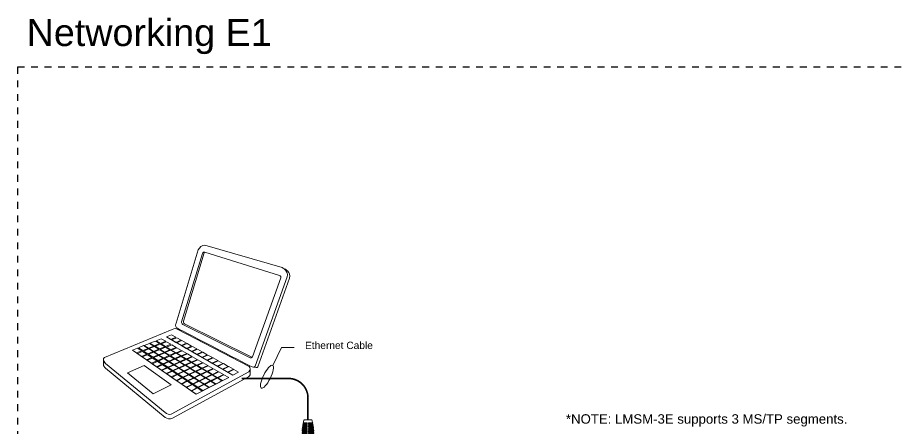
# Model space of a CAD drawing. Header units: inches. Extents: x -60 to 2005, y -577 to 104.
# Drawn here: x 687.03 to 719.72, y 34.88 to 50.1 of the extents above; entities that cross this region are included whole.
import ezdxf

# ---------------------------------------------------------------- set-up
doc = ezdxf.new("R2010")
doc.units = ezdxf.units.IN
doc.header["$MEASUREMENT"] = 0
doc.linetypes.add('Demo', pattern=[0.5, 0.25, -0.25])
doc.linetypes.add('HIDDEN2', pattern=[0.1875, 0.125, -0.0625])
doc.layers.get('0').update_dxf_attribs({"lineweight": 5})
doc.layers.add('PS Borders', color=40, linetype='Demo', lineweight=5, plot=False)
doc.layers.add('WS_DETAIL', color=7, linetype='Continuous', lineweight=5)
doc.styles.add('ARIAL', font='arial.ttf')

# ---------------------------------------------------------------- blocks, each defined once
blk = doc.blocks.new('A$C756910A1')
at = {"layer": 'WS_DETAIL'}
for p, q in [((0.15, 6.6), (0.15, 10.17)), ((0.15, 10.17), (0.73, 10.17)), ((0.73, 9.92), (0.15, 9.92)), ((0.73, 10.43), (0.73, 8.56)), ((0.73, 10.43), (2.51, 10.43)), ((2.51, 10.43), (2.51, 8.56)), ((3.08, 10.17), (2.51, 10.17)), ((3.08, 9.92), (2.51, 9.92)), ((3.08, 6.6), (3.08, 10.17)), ((2.51, 9.66), (0.73, 9.66)), ((2.51, 9.06), (0.73, 9.06)), ((0.73, 8.74), (1.17, 8.74)), ((0.73, 8.56), (1.17, 8.56)), ((1.17, 6.17), (1.17, 9.06)), ((1.17, 8.85), (2.06, 8.85)), ((2.06, 6.17), (2.06, 9.06)), ((2.06, 8.74), (2.51, 8.74)), ((2.51, 8.56), (2.06, 8.56)), ((0, 6.56), (0, 3.73)), ((0.81, 6.7), (0.81, 5.55)), ((0.81, 5.55), (2.42, 5.55)), ((1.17, 6.17), (2.06, 6.17)), ((2.42, 6.7), (2.42, 5.55)), ((3.23, 6.56), (3.23, 3.73)), ((0, 3.73), (1.43, 3.73)), ((0, 3.51), (1.43, 3.51)), ((0.01, 3.29), (1.43, 3.29)), ((0.02, 3.06), (1.43, 3.06)), ((0.03, 2.84), (1.43, 2.84)), ((0.05, 2.62), (1.43, 2.62)), ((0.89, 3.73), (0.89, 3.51)), ((0.89, 3.29), (0.89, 3.06)), ((0.89, 2.84), (0.89, 2.62)), ((1.43, 3.51), (1.43, 3.73)), ((1.43, 3.06), (1.43, 3.29)), ((1.43, 2.62), (1.43, 2.84)), ((1.8, 3.73), (3.23, 3.73)), ((1.8, 3.51), (1.8, 3.73)), ((1.8, 3.51), (3.23, 3.51)), ((1.8, 3.29), (3.23, 3.29)), ((1.8, 3.06), (1.8, 3.29)), ((1.8, 3.06), (3.22, 3.06)), ((1.8, 2.84), (3.2, 2.84)), ((1.8, 2.62), (1.8, 2.84)), ((1.8, 2.62), (3.19, 2.62)), ((2.34, 3.73), (2.34, 3.51)), ((2.34, 3.29), (2.34, 3.06)), ((2.34, 2.84), (2.34, 2.62)), ((0.07, 2.4), (1.43, 2.4)), ((0.09, 2.18), (1.43, 2.18)), ((0.12, 1.96), (1.43, 1.96)), ((0.15, 1.74), (1.43, 1.74)), ((0.18, 1.52), (1.43, 1.52)), ((0.22, 1.3), (1.43, 1.3)), ((0.26, 1.08), (1.43, 1.08)), ((0.31, 0.86), (1.43, 0.86)), ((0.89, 2.4), (0.89, 2.18)), ((0.89, 1.96), (0.89, 1.74)), ((0.89, 1.52), (0.89, 1.3)), ((0.89, 1.08), (0.89, 0.86)), ((1.43, 2.18), (1.43, 2.4)), ((1.43, 1.74), (1.43, 1.96)), ((1.43, 1.3), (1.43, 1.52)), ((1.43, 0.86), (1.43, 1.08)), ((1.8, 2.4), (3.17, 2.4)), ((1.8, 2.18), (1.8, 2.4)), ((1.8, 2.18), (3.14, 2.18)), ((1.8, 1.96), (3.12, 1.96)), ((1.8, 1.74), (1.8, 1.96)), ((1.8, 1.74), (3.09, 1.74)), ((1.8, 1.52), (3.05, 1.52)), ((1.8, 1.3), (1.8, 1.52)), ((1.8, 1.3), (3.01, 1.3)), ((1.8, 1.08), (2.97, 1.08)), ((1.8, 0.86), (1.8, 1.08)), ((1.8, 0.86), (2.92, 0.86)), ((2.34, 2.4), (2.34, 2.18)), ((2.34, 1.96), (2.34, 1.74)), ((2.34, 1.52), (2.34, 1.3)), ((2.34, 1.08), (2.34, 0.86)), ((2.69, 0), (0.52, 0))]:
    blk.add_line(p, q, dxfattribs=at)
for centre, radius, start, end in [((1.62, -0.58), 7.33, 93.502, 102.7411), ((1.62, -0.58), 7.33, 77.2589, 86.498), ((13.49, 3.73), 13.49, 180.937, 181.8742), ((13.49, 3.73), 13.49, 182.8119, 183.7504), ((13.49, 3.73), 13.49, 184.6899, 185.6307), ((-10.25, 3.73), 13.49, 354.3693, 355.3101), ((-10.25, 3.73), 13.49, 356.2496, 357.1881), ((-10.25, 3.73), 13.49, 358.1258, 359.063), ((13.49, 3.73), 13.49, 186.573, 187.5171), ((13.49, 3.73), 13.49, 188.4632, 189.4117), ((13.49, 3.73), 13.49, 190.3627, 191.3167), ((13.49, 3.73), 13.49, 192.2739, 196.0379), ((-10.25, 3.73), 13.49, 343.9621, 347.7261), ((-10.25, 3.73), 13.49, 348.6833, 349.6373), ((-10.25, 3.73), 13.49, 350.5883, 351.5368), ((-10.25, 3.73), 13.49, 352.4829, 353.427)]:
    blk.add_arc(centre, radius, start, end, dxfattribs=at)
blk = doc.blocks.new('Laptop_TW')
for p, q in [((-6.57, 7.1), (13.1, -4.27)), ((-16.63, 3.18), (2.25, -9.87)), ((-12.27, 0.15), (-3.67, -5.8)), ((-1.92, -4.98), (-10.62, 0.85)), ((-18.06, -3.57), (-13.11, -1.34)), ((-18.06, -3.57), (-13.11, -1.34)), ((-13.11, -1.34), (-5.14, -7.07)), ((-13.11, -1.34), (-5.14, -7.07)), ((-10.49, -9.76), (-18.06, -3.57)), ((-3.67, -5.8), (-1.92, -4.98)), ((2.25, -9.87), (11.92, -4.94)), ((13.1, -4.27), (14.86, -3.37)), ((-5.14, -7.07), (-10.49, -9.76))]:
    blk.add_line(p, q)
for points in [[(-11.45, 5.27), (-9.9, 5.88), (-8.58, 5.11), (-10.15, 4.48)], [(-9.61, 5.93), (-8.06, 6.54), (-6.74, 5.79), (-8.32, 5.15)], [(-5.19, 4.9), (-6.78, 4.24), (-8.08, 5.01), (-6.51, 5.65)], [(-6.57, 7.1), (-5.02, 7.71), (-3.71, 6.97), (-5.28, 6.33)], [(-2.16, 6.11), (-3.75, 5.45), (-5.05, 6.22), (-3.48, 6.86)], [(-0.61, 5.24), (-2.22, 4.56), (-3.52, 5.34), (-1.94, 6)], [(-16.63, 3.18), (-15.08, 3.79), (-13.84, 2.96), (-15.41, 2.33)], [(-12.35, 1.97), (-13.94, 1.31), (-15.17, 2.17), (-13.6, 2.81)], [(-14.86, 3.9), (-13.31, 4.51), (-11.99, 3.7), (-13.57, 3.07)], [(-10.49, 2.73), (-12.08, 2.08), (-13.38, 2.91), (-11.81, 3.55)], [(-13.15, 4.57), (-11.6, 5.18), (-10.3, 4.39), (-11.87, 3.75)], [(-8.77, 3.45), (-10.36, 2.79), (-11.65, 3.61), (-10.09, 4.25)], [(-7.25, 2.5), (-8.86, 1.82), (-10.16, 2.65), (-8.57, 3.31)], [(-7.03, 4.19), (-8.62, 3.54), (-9.93, 4.34), (-8.37, 4.97)], [(-5.49, 3.27), (-7.1, 2.59), (-8.41, 3.4), (-6.83, 4.06)], [(-3.95, 2.36), (-5.57, 1.65), (-6.89, 2.46), (-5.29, 3.14)], [(-3.63, 4), (-5.24, 3.32), (-6.55, 4.1), (-4.96, 4.76)], [(-2.08, 3.11), (-3.7, 2.4), (-5.02, 3.19), (-3.42, 3.87)], [(-0.52, 2.21), (-2.16, 1.49), (-3.49, 2.27), (-1.87, 2.98)], [(0.94, 4.38), (-0.69, 3.68), (-2, 4.46), (-0.4, 5.15)], [(2.48, 3.52), (0.85, 2.8), (-0.48, 3.58), (1.14, 4.29)], [(4.03, 2.66), (2.38, 1.91), (1.04, 2.7), (2.68, 3.43)], [(-10.87, 0.98), (-12.47, 0.3), (-13.7, 1.16), (-12.12, 1.82)], [(-9.38, -0.02), (-11, -0.72), (-12.24, 0.15), (-10.64, 0.83)], [(-8.99, 1.77), (-10.6, 1.09), (-11.9, 1.93), (-10.32, 2.59)], [(-7.49, 0.8), (-9.12, 0.1), (-10.42, 0.94), (-8.82, 1.62)], [(-5.99, -0.17), (-7.63, -0.89), (-8.94, -0.05), (-7.33, 0.66)], [(-5.73, 1.56), (-7.35, 0.86), (-8.66, 1.69), (-7.06, 2.37)], [(-4.21, 0.62), (-5.84, -0.11), (-7.16, 0.72), (-5.55, 1.43)], [(-2.68, -0.32), (-4.34, -1.07), (-5.67, -0.24), (-4.04, 0.5)], [(-2.41, 1.44), (-4.04, 0.71), (-5.37, 1.52), (-3.75, 2.23)], [(-0.87, 0.52), (-2.52, -0.23), (-3.85, 0.58), (-2.21, 1.32)], [(0.68, -0.4), (-0.99, -1.17), (-2.33, -0.36), (-0.68, 0.4)], [(1.03, 1.32), (-0.62, 0.57), (-1.96, 1.36), (-0.32, 2.09)], [(2.59, 0.42), (0.92, -0.35), (-0.42, 0.45), (1.23, 1.21)], [(4.14, -0.47), (2.46, -1.26), (1.11, -0.47), (2.77, 0.32)], [(5.58, 1.8), (3.91, 1.03), (2.57, 1.82), (4.22, 2.58)], [(7.13, 0.94), (5.44, 0.15), (4.09, 0.94), (5.76, 1.72)], [(8.67, 0.08), (6.97, -0.74), (5.61, 0.06), (7.3, 0.87)], [(10.22, -0.78), (8.5, -1.62), (7.14, -0.82), (8.84, 0.01)], [(-7.89, -1.01), (-9.53, -1.74), (-10.78, -0.86), (-9.16, -0.15)], [(-6.4, -2.01), (-8.05, -2.75), (-9.32, -1.87), (-7.69, -1.14)], [(-4.91, -3), (-6.58, -3.77), (-7.86, -2.88), (-6.21, -2.12)], [(-4.49, -1.14), (-6.15, -1.89), (-7.46, -1.03), (-5.83, -0.3)], [(-2.99, -2.11), (-4.66, -2.88), (-5.98, -2.02), (-4.34, -1.26)], [(-1.49, -3.07), (-3.18, -3.87), (-4.51, -3), (-2.84, -2.22)], [(-1.16, -1.26), (-2.83, -2.03), (-4.17, -1.2), (-2.52, -0.44)], [(0.36, -2.21), (-1.32, -3), (-2.68, -2.16), (-1.01, -1.38)], [(1.88, -3.15), (0.18, -3.96), (-1.18, -3.12), (0.5, -2.32)], [(2.22, -1.32), (0.53, -2.11), (-0.8, -1.29), (0.86, -0.51)], [(3.76, -2.24), (2.06, -3.06), (0.72, -2.23), (2.4, -1.43)], [(5.3, -3.16), (3.59, -4), (2.24, -3.17), (3.94, -2.34)], [(5.7, -1.37), (4, -2.18), (2.64, -1.38), (4.32, -0.57)], [(7.26, -2.26), (5.54, -3.1), (4.17, -2.29), (5.87, -1.46)], [(8.81, -3.15), (7.08, -4.02), (5.7, -3.2), (7.42, -2.35)], [(11.77, -1.65), (10.04, -2.51), (8.66, -1.7), (10.38, -0.84)], [(13.32, -2.51), (11.57, -3.39), (10.18, -2.58), (11.92, -1.7)], [(13.46, -2.56), (14.86, -3.37), (13.1, -4.27), (11.71, -3.46)], [(-3.43, -3.99), (-5.11, -4.79), (-6.39, -3.89), (-4.73, -3.11)], [(-1.94, -4.99), (-3.64, -5.8), (-4.93, -4.91), (-3.25, -4.1)], [(-0.45, -5.98), (-2.17, -6.82), (-3.47, -5.92), (-1.77, -5.08)], [(0.01, -4.04), (-1.69, -4.86), (-3.03, -3.99), (-1.34, -3.18)], [(1.51, -5.01), (-0.21, -5.85), (-1.55, -4.98), (0.15, -4.14)], [(3.01, -5.98), (1.27, -6.84), (-0.07, -5.96), (1.65, -5.11)], [(3.41, -4.09), (1.69, -4.93), (0.32, -4.09), (2.02, -3.25)], [(4.93, -5.03), (3.2, -5.89), (1.81, -5.05), (3.53, -4.19)], [(6.45, -5.97), (4.7, -6.86), (3.31, -6.01), (5.04, -5.13)], [(6.85, -4.08), (5.11, -4.94), (3.76, -4.11), (5.47, -3.25)], [(8.39, -5), (6.64, -5.88), (5.28, -5.05), (7.01, -4.17)], [(8.55, -5.08), (9.93, -5.92), (8.17, -6.82), (6.8, -5.99)], [(10.37, -4.05), (8.62, -4.93), (7.23, -4.12), (8.96, -3.24)], [(10.51, -4.13), (11.92, -4.94), (10.16, -5.85), (8.76, -5.03)], [(1.04, -6.97), (-0.7, -7.84), (-2.01, -6.93), (-0.29, -6.07)], [(2.52, -7.97), (0.78, -8.85), (-0.55, -7.94), (1.19, -7.06)], [(4.51, -6.95), (2.76, -7.83), (1.41, -6.95), (3.14, -6.07)], [(4.64, -7.03), (6.01, -7.91), (4.24, -8.82), (2.89, -7.93)], [(6.55, -6.07), (7.97, -6.92), (6.21, -7.82), (4.81, -6.97)], [(2.66, -8.04), (4.01, -8.96), (2.25, -9.87), (0.92, -8.95)]]:
    blk.add_lwpolyline(points, close=True)
for points in [[(2.86, 32.95), (3.23, 33.59), (4.06, 34.3), (4.89, 34.3)], [(4.89, 34.3), (4.89, 34.3), (27.82, 27.65), (27.82, 27.65)], [(-3.65, 11.12), (-3.65, 11.12), (2.86, 32.95), (2.86, 32.95)], [(-2.04, 11.58), (-2.04, 11.58), (4.12, 31.85), (4.12, 31.85)], [(-1.49, 11.8), (-1.49, 11.8), (4.67, 32.06), (4.67, 32.06)], [(4.12, 31.85), (4.22, 32.15), (4.54, 32.32), (4.84, 32.23)], [(4.84, 32.23), (4.84, 32.23), (27.03, 25.31), (27.03, 25.31)], [(27.82, 27.65), (27.82, 27.65), (29.73, 26.7), (29.25, 24.91)], [(27.38, 24.61), (27.38, 24.61), (18.97, 1.18), (18.97, 1.18)], [(29.25, 24.91), (29.25, 24.91), (19.79, -1.62), (19.79, -1.62)], [(27.03, 25.31), (27.33, 25.22), (27.49, 24.91), (27.38, 24.61)], [(-3.53, 9.8), (-4.12, 10.16), (-3.65, 11.12), (-3.65, 11.12)], [(-1.7, 10.78), (-1.99, 10.92), (-2.14, 11.28), (-2.04, 11.58)], [(18.27, 0.9), (18.27, 0.9), (-1.7, 10.78), (-1.7, 10.78)], [(-1.15, 11), (-1.43, 11.14), (-1.58, 11.5), (-1.49, 11.8)], [(18.82, 1.11), (18.82, 1.11), (-1.15, 11), (-1.15, 11)], [(-4.84, 9.33), (-4.84, 9.33), (-24.86, 1.01), (-24.86, 1.01)], [(-3.17, 9.33), (-3.67, 9.63), (-4.12, 9.68), (-4.84, 9.33)], [(18.02, -1.68), (18.02, -1.68), (-3.17, 9.33), (-3.17, 9.33)], [(-24.86, 1.01), (-25.46, 0.65), (-25.34, 0.05), (-24.62, -0.78)], [(-24.62, -0.78), (-24.98, -0.37), (-25.19, -0.01), (-25.23, 0.29)], [(-25.23, 0.29), (-25.23, 0.29), (-25.23, -1.14), (-25.23, -1.14)], [(18.97, 1.18), (18.87, 0.89), (18.55, 0.76), (18.27, 0.9)], [(-25.23, -1.14), (-25.19, -1.44), (-24.98, -1.8), (-24.62, -2.22)], [(-6.95, -15.35), (-6.95, -15.35), (-24.62, -0.78), (-24.62, -0.78)], [(-24.62, -0.78), (-24.62, -0.78), (-6.95, -15.35), (-6.95, -15.35)], [(-24.62, -2.22), (-24.62, -2.22), (-6.95, -16.78), (-6.95, -16.78)], [(17.88, -3.29), (18.49, -2.54), (18.35, -2.01), (18.02, -1.68)], [(18.29, -2.28), (18.35, -2.52), (18.35, -2.88), (17.88, -3.29)], [(18.3, -3.79), (18.3, -3.79), (18.29, -2.28), (18.29, -2.28)], [(17.88, -3.29), (17.88, -3.29), (-5.16, -15.83), (-5.16, -15.83)], [(-5.16, -15.83), (-5.16, -15.83), (17.88, -3.29), (17.88, -3.29)], [(-4.7, -17.03), (-4.7, -17.03), (17.79, -4.72), (17.79, -4.72)], [(17.79, -4.72), (18.26, -4.31), (18.36, -4.03), (18.3, -3.79)], [(-5.16, -15.83), (-5.76, -16.07), (-6.35, -15.71), (-6.95, -15.35)], [(-6.95, -15.35), (-6.35, -15.71), (-5.76, -16.07), (-5.16, -15.83)], [(-6.95, -16.78), (-6.35, -17.14), (-5.59, -17.39), (-4.7, -17.03)]]:
    blk.add_open_spline(points, degree=3)
for points, knots in [([(28.53, 27.3), (28.53, 27.3), (30.44, 26.34), (29.97, 24.55), (29.97, 24.55), (20.57, -1.74), (20.57, -1.74), (20.45, -1.92), (20.3, -2.01), (20.06, -1.99), (20.06, -1.99), (19.29, -1.87), (19.29, -1.87), (19.52, -1.89), (19.67, -1.8), (19.79, -1.62), (19.79, -1.62), (29.25, 24.91), (29.25, 24.91)], [0, 0, 0, 0, 1, 1, 1, 2, 2, 2, 3, 3, 3, 4, 4, 4, 5, 5, 5, 6, 6, 6, 6]), ([(19.79, -1.62), (19.55, -1.98), (19.2, -1.98), (18.24, -1.5), (17.29, -1.02), (-3.53, 9.8), (-3.53, 9.8)], [5, 5, 5, 5, 6, 6, 6, 7, 7, 7, 7])]:
    blk.add_open_spline(points, degree=3, knots=knots)

msp = doc.modelspace()

# ---------------------------------------------------------------- linework, layer by layer
at = {"linetype": 'Continuous'}
msp.add_line((696.812, 37.868), (696.488, 37.209), dxfattribs=at)
msp.add_line((696.812, 37.868), (697.279, 37.868))
at = {"const_width": 0.06}
msp.add_lwpolyline([(697.795, 35.191), (697.795, 36.005, 0.414214), (697.075, 36.725), (695.337, 36.725)], format="xyb", dxfattribs=at)
at = {"extrusion": (0, 0, -1)}
msp.add_ellipse((696.274, 36.788), major_axis=(0.21, 0.423), ratio=0.285068, dxfattribs=at)
at = {"layer": 'PS Borders', "lineweight": -3}
msp.add_lwpolyline([(687.033, -15.365), (770.782, -15.365), (770.782, 48.269), (687.033, 48.269)], close=True, dxfattribs=at)

# ---------------------------------------------------------------- block references
at = {"xscale": 0.125, "yscale": 0.125, "zscale": 0.125}
msp.add_blockref('Laptop_TW', (693.366, 37.379), dxfattribs=at)
at = {"extrusion": (0, 0, -1), "xscale": -0.1340402047096987, "yscale": 0.1340402047096987, "zscale": -0.1340402047096987, "rotation": 180}
msp.add_blockref('A$C756910A1', (-698.011, 35.191), dxfattribs=at)

# ---------------------------------------------------------------- texts
at = {"lineweight": -3, "insert": (687.367, 50.047), "char_height": 1, "attachment_point": 1, "style": 'ARIAL'}
msp.add_mtext_dynamic_manual_height_columns('Networking E1', width=25.92219, gutter_width=1, heights=[0], dxfattribs=at)
at = {"linetype": 'Continuous', "insert": (697.686, 37.951), "char_height": 0.26989, "width": 6.92856, "attachment_point": 4, "style": 'ARIAL'}
msp.add_mtext('Ethernet Cable', dxfattribs=at)
at = {"linetype": 'HIDDEN2', "insert": (707.357, 35.399), "char_height": 0.35, "width": 11.60975, "attachment_point": 1, "style": 'ARIAL'}
msp.add_mtext('*NOTE: LMSM-3E supports 3 MS/TP segments.', dxfattribs=at)

doc.saveas('drawing.dxf')
